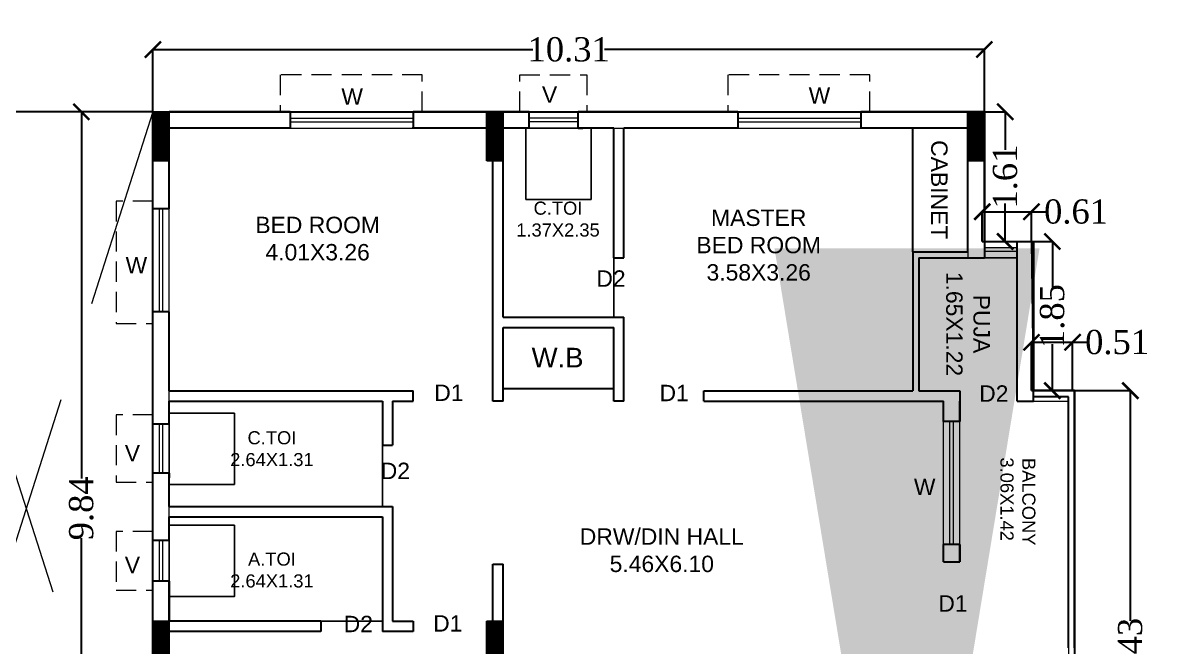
# Model space of a CAD drawing. Header units: metres. Extents: x 0 to 63445, y 32361 to 32804.
# Drawn here: x 63221.23 to 63235.55, y 32709.55 to 32717.29 of the extents above; entities that cross this region are included whole.
import ezdxf

# ---------------------------------------------------------------- set-up
doc = ezdxf.new("R2010")
doc.units = ezdxf.units.M
doc.header["$MEASUREMENT"] = 0
doc.header["$PDMODE"] = 34
doc.header["$PDSIZE"] = -10
for name, pattern in [('CONTINULUS', [0]), ('DASHED', [0.75, 0.5, -0.25]), ('DASHED2', [0.375, 0.25, -0.125])]:
    doc.linetypes.add(name, pattern=pattern)
doc.layers.get('0').update_dxf_attribs({"lineweight": 25})
doc.layers.add('BLK_1_FLR_2_BATH', color=3, linetype='Continuous', plot=False)
doc.layers.add('BLK_1_FLR_2_WATER_CLOSET', color=2, linetype='Continuous', plot=False)
for name, color, linetype, lineweight in [('BLK_1_FLR_2_BLT_UP_AREA', 14, 'DASHED', 9), ('BLK_1_FLR_2_BLT_UP_AREA_DEDUCT', 41, 'DASHED', 9), ('BLK_1_FLR_2_UNITFA', 7, 'Continuous', 0), ('COLUMN', 1, 'Continuous', 30), ('DIM', 56, 'Continuous', 20), ('hatch', 251, 'Continuous', 20), ('TEXT-2', 65, 'Continuous', 18), ('wall', 7, 'Continuous', 30), ('window', 154, 'Continuous', 9)]:
    doc.layers.add(name, color=color, linetype=linetype, lineweight=lineweight)
doc.layers.add('text', color=65, linetype='Continuous')
doc.styles.add('AutoDCRFont', font='arial.ttf')
doc.styles.add('small int', font='arial.ttf', dxfattribs={"height": 18})
doc.styles.get("Standard").update_dxf_attribs({"font": 'arial.ttf', "height": 0.4})
doc.styles.add('TNR', font='times.ttf', dxfattribs={"height": 0.5})
doc.dimstyles.new('ARCHANA', dxfattribs={"dimscale": 0, "dimtxt": 0.5, "dimasz": 0.5, "dimexe": 0, "dimexo": 0, "dimgap": 0, "dimtad": 0, "dimzin": 0, "dimdsep": 46, "dimtxsty": 'TNR', "dimblk": 'ARCHTICK', "dimcen": 0.09, "dimclrd": 36, "dimclre": 36, "dimclrt": 7, "dimadec": 0, "dimazin": 0, "dimtfac": 1, "dimtofl": 0, "dimtmove": 0, "dimatfit": 3, "dimldrblk": 'ARCHTICK', "dimfxl": 1, "dimfrac": 2, "dimtolj": 1, "dimtzin": 0, "dimlwd": -1, "dimlwe": -1, "dimarcsym": 0})
doc.dimstyles.new('STD', dxfattribs={"dimtxt": 10, "dimasz": 10, "dimexe": 0, "dimexo": 0, "dimgap": 0.09, "dimtad": 0, "dimdec": 0, "dimzin": 0, "dimdsep": 46, "dimlunit": 4, "dimtxsty": 'small int', "dimcen": 0.09, "dimclrd": 75, "dimclre": 75, "dimadec": 0, "dimazin": 0, "dimtfac": 1, "dimtdec": 0, "dimtofl": 0, "dimtmove": 0, "dimatfit": 3, "dimfxl": 1, "dimtolj": 1, "dimtzin": 0, "dimarcsym": 0})

# ---------------------------------------------------------------- blocks, each defined once
blk = doc.blocks.new('A$C7D115503')
at = {"layer": 'COLUMN', "ltscale": 3}
h = blk.add_hatch(dxfattribs=at)
h.set_pattern_fill('ANSI31', color=256, style=0)
h.paths.add_polyline_path([(-14.36, -11.59), (-6.36, -11.59), (-6.36, 12.41), (-14.36, 12.41)])
at = {"layer": 'COLUMN', "ltscale": 0.05}
for p, q in [((-14.36, 12.41), (-6.36, 12.41)), ((-14.36, 12.41), (-14.36, -11.59)), ((-6.36, 12.41), (-6.36, -11.59)), ((-6.36, -11.59), (-14.36, -11.59))]:
    blk.add_line(p, q, dxfattribs=at)
blk = doc.blocks.new('_ArchTick')
at = {"color": 0, "linetype": 'ByBlock', "const_width": 0.15}
blk.add_lwpolyline([(-0.5, -0.5), (0.5, 0.5)], dxfattribs=at)
blk = doc.blocks.new('*D734')
at = {"layer": 'Defpoints', "color": 0, "ltscale": 0.5, "transparency": 16777216}
for p in [(63221.955, 32716.191), (63222.843, 32716.191), (63222.843, 32706.353)]:
    blk.add_point(p, dxfattribs=at)
at = {"layer": 'wall', "color": 36, "ltscale": 0.5, "transparency": 16777216}
for p, q in [((63222.843, 32716.191), (63221.955, 32716.191)), ((63221.955, 32716.191), (63221.955, 32711.643)), ((63221.955, 32706.353), (63221.955, 32710.901)), ((63222.843, 32706.353), (63221.955, 32706.353))]:
    blk.add_line(p, q, dxfattribs=at)
at = {"layer": 'wall', "color": 36, "ltscale": 0.5, "transparency": 16777216, "xscale": 0.2, "yscale": 0.2, "zscale": 0.2}
for p, rotation in [((63221.955, 32716.191), 90), ((63221.955, 32706.353), 270)]:
    blk.add_blockref('_ArchTick', p, dxfattribs=dict(at, rotation=rotation))
at = {"layer": 'wall', "color": 7, "ltscale": 0.5, "transparency": 16777216, "insert": (63221.955, 32711.272), "char_height": 0.5, "attachment_point": 5, "rotation": 90, "style": 'TNR'}
blk.add_mtext('\\A1;{\\H0.6x;9.84}', dxfattribs=at)
blk = doc.blocks.new('*D735')
at = {"layer": 'Defpoints', "color": 0, "ltscale": 0.5, "transparency": 16777216}
for p in [(63233.157, 32716.963), (63222.843, 32716.191), (63233.157, 32716.191)]:
    blk.add_point(p, dxfattribs=at)
at = {"layer": 'wall', "color": 36, "ltscale": 0.5, "transparency": 16777216}
for p, q in [((63222.843, 32716.191), (63222.843, 32716.963)), ((63222.843, 32716.963), (63227.554, 32716.963)), ((63233.157, 32716.963), (63228.445, 32716.963)), ((63233.157, 32716.191), (63233.157, 32716.963))]:
    blk.add_line(p, q, dxfattribs=at)
at = {"layer": 'wall', "color": 36, "ltscale": 0.5, "transparency": 16777216, "xscale": 0.2, "yscale": 0.2, "zscale": 0.2, "rotation": 180}
blk.add_blockref('_ArchTick', (63222.843, 32716.963), dxfattribs=at)
at = {"layer": 'wall', "color": 36, "ltscale": 0.5, "transparency": 16777216, "xscale": 0.2, "yscale": 0.2, "zscale": 0.2}
blk.add_blockref('_ArchTick', (63233.157, 32716.963), dxfattribs=at)
at = {"layer": 'wall', "color": 7, "ltscale": 0.5, "transparency": 16777216, "insert": (63228, 32716.963), "char_height": 0.5, "attachment_point": 5, "style": 'TNR'}
blk.add_mtext('\\A1;{\\H0.6x;10.31}', dxfattribs=at)
blk = doc.blocks.new('*D691')
at = {"layer": 'Defpoints', "color": 0, "ltscale": 0.5, "transparency": 16777216}
for p in [(63234.251, 32712.732), (63234.967, 32712.732), (63234.251, 32706.302)]:
    blk.add_point(p, dxfattribs=at)
at = {"layer": 'wall', "color": 36, "ltscale": 0.5, "transparency": 16777216}
for p, q in [((63234.251, 32712.732), (63234.967, 32712.732)), ((63234.967, 32712.732), (63234.967, 32709.877)), ((63234.967, 32706.302), (63234.967, 32709.157)), ((63234.251, 32706.302), (63234.967, 32706.302))]:
    blk.add_line(p, q, dxfattribs=at)
at = {"layer": 'wall', "color": 36, "ltscale": 0.5, "transparency": 16777216, "xscale": 0.2, "yscale": 0.2, "zscale": 0.2}
for p, rotation in [((63234.967, 32712.732), 90), ((63234.967, 32706.302), 270)]:
    blk.add_blockref('_ArchTick', p, dxfattribs=dict(at, rotation=rotation))
at = {"layer": 'wall', "color": 7, "ltscale": 0.5, "transparency": 16777216, "insert": (63234.967, 32709.517), "char_height": 0.5, "attachment_point": 5, "rotation": 90, "style": 'TNR'}
blk.add_mtext('\\A1;{\\H0.6x;6.43}', dxfattribs=at)
blk = doc.blocks.new('*D692')
at = {"layer": 'Defpoints', "color": 0, "ltscale": 0.5, "transparency": 16777216}
for p in [(63234.251, 32713.332), (63233.741, 32712.732), (63234.251, 32712.732)]:
    blk.add_point(p, dxfattribs=at)
at = {"layer": 'wall', "color": 36, "ltscale": 0.5, "transparency": 16777216}
for p, q in [((63233.741, 32712.732), (63233.741, 32713.332)), ((63233.741, 32713.332), (63234.251, 32713.332)), ((63234.251, 32712.732), (63234.251, 32713.332)), ((63234.251, 32713.332), (63234.451, 32713.332))]:
    blk.add_line(p, q, dxfattribs=at)
at = {"layer": 'wall', "color": 36, "ltscale": 0.5, "transparency": 16777216, "xscale": 0.2, "yscale": 0.2, "zscale": 0.2, "rotation": 180}
blk.add_blockref('_ArchTick', (63233.741, 32713.332), dxfattribs=at)
at = {"layer": 'wall', "color": 36, "ltscale": 0.5, "transparency": 16777216, "xscale": 0.2, "yscale": 0.2, "zscale": 0.2}
blk.add_blockref('_ArchTick', (63234.251, 32713.332), dxfattribs=at)
at = {"layer": 'wall', "color": 7, "ltscale": 0.5, "transparency": 16777216, "insert": (63234.803, 32713.332), "char_height": 0.5, "attachment_point": 5, "style": 'TNR'}
blk.add_mtext('\\A1;{\\H0.6x;0.51}', dxfattribs=at)
blk = doc.blocks.new('*D693')
at = {"layer": 'Defpoints', "color": 0, "ltscale": 0.5, "transparency": 16777216}
for p in [(63233.741, 32714.582), (63234, 32714.582), (63233.741, 32712.732)]:
    blk.add_point(p, dxfattribs=at)
at = {"layer": 'wall', "color": 36, "ltscale": 0.5, "transparency": 16777216}
for p, q in [((63233.741, 32714.582), (63234, 32714.582)), ((63234, 32714.582), (63234, 32714.004)), ((63234, 32712.732), (63234, 32713.31)), ((63233.741, 32712.732), (63234, 32712.732))]:
    blk.add_line(p, q, dxfattribs=at)
at = {"layer": 'wall', "color": 36, "ltscale": 0.5, "transparency": 16777216, "xscale": 0.2, "yscale": 0.2, "zscale": 0.2}
for p, rotation in [((63234, 32714.582), 90), ((63234, 32712.732), 270)]:
    blk.add_blockref('_ArchTick', p, dxfattribs=dict(at, rotation=rotation))
at = {"layer": 'wall', "color": 7, "ltscale": 0.5, "transparency": 16777216, "insert": (63234, 32713.657), "char_height": 0.5, "attachment_point": 5, "rotation": 90, "style": 'TNR'}
blk.add_mtext('\\A1;{\\H0.6x;1.85}', dxfattribs=at)
blk = doc.blocks.new('*D694')
at = {"layer": 'Defpoints', "color": 0, "ltscale": 0.5, "transparency": 16777216}
for p in [(63233.131, 32714.951), (63233.131, 32714.582), (63233.741, 32714.582)]:
    blk.add_point(p, dxfattribs=at)
at = {"layer": 'wall', "color": 36, "ltscale": 0.5, "transparency": 16777216}
for p, q in [((63233.131, 32714.582), (63233.131, 32714.951)), ((63233.131, 32714.951), (63233.741, 32714.951)), ((63233.741, 32714.582), (63233.741, 32714.951)), ((63233.741, 32714.951), (63233.941, 32714.951))]:
    blk.add_line(p, q, dxfattribs=at)
at = {"layer": 'wall', "color": 36, "ltscale": 0.5, "transparency": 16777216, "xscale": 0.2, "yscale": 0.2, "zscale": 0.2, "rotation": 180}
blk.add_blockref('_ArchTick', (63233.131, 32714.951), dxfattribs=at)
at = {"layer": 'wall', "color": 36, "ltscale": 0.5, "transparency": 16777216, "xscale": 0.2, "yscale": 0.2, "zscale": 0.2}
blk.add_blockref('_ArchTick', (63233.741, 32714.951), dxfattribs=at)
at = {"layer": 'wall', "color": 7, "ltscale": 0.5, "transparency": 16777216, "insert": (63234.294, 32714.951), "char_height": 0.5, "attachment_point": 5, "style": 'TNR'}
blk.add_mtext('\\A1;{\\H0.6x;0.61}', dxfattribs=at)
blk = doc.blocks.new('*D695')
at = {"layer": 'Defpoints', "color": 0, "ltscale": 0.5, "transparency": 16777216}
for p in [(63233.131, 32716.191), (63233.415, 32716.191), (63233.131, 32714.582)]:
    blk.add_point(p, dxfattribs=at)
at = {"layer": 'wall', "color": 36, "ltscale": 0.5, "transparency": 16777216}
for p, q in [((63233.131, 32716.191), (63233.415, 32716.191)), ((63233.415, 32716.191), (63233.415, 32715.721)), ((63233.415, 32714.582), (63233.415, 32715.052)), ((63233.131, 32714.582), (63233.415, 32714.582))]:
    blk.add_line(p, q, dxfattribs=at)
at = {"layer": 'wall', "color": 36, "ltscale": 0.5, "transparency": 16777216, "xscale": 0.2, "yscale": 0.2, "zscale": 0.2}
for p, rotation in [((63233.415, 32716.191), 90), ((63233.415, 32714.582), 270)]:
    blk.add_blockref('_ArchTick', p, dxfattribs=dict(at, rotation=rotation))
at = {"layer": 'wall', "color": 7, "ltscale": 0.5, "transparency": 16777216, "insert": (63233.415, 32715.387), "char_height": 0.5, "attachment_point": 5, "rotation": 90, "style": 'TNR'}
blk.add_mtext('\\A1;{\\H0.6x;1.61}', dxfattribs=at)
blk = doc.blocks.new('*D869')
at = {"layer": 'Defpoints', "color": 0, "ltscale": 3, "transparency": 16777216}
for p in [(0.832, 32714.342), (63267.277, 32714.342), (0, 32701.59)]:
    blk.add_point(p, dxfattribs=at)
at = {"layer": 'DIM', "ltscale": 3, "transparency": 16777216}
for p, q in [((5.832, 32714.342), (0.832, 32714.342)), ((0.832, 32714.342), (0.832, 32708.36)), ((0.832, 32701.59), (0.832, 32707.571)), ((0, 32701.59), (0.832, 32701.59))]:
    blk.add_line(p, q, dxfattribs=at)
at = {"layer": 'DIM', "ltscale": 3, "transparency": 16777216, "xscale": 0.05, "yscale": 0.05, "zscale": 0.05}
for p, rotation in [((0.832, 32714.342), 90), ((0.832, 32701.59), 270)]:
    blk.add_blockref('_ArchTick', p, dxfattribs=dict(at, rotation=rotation))
at = {"layer": 'DIM', "color": 7, "ltscale": 3, "transparency": 16777216, "insert": (0.832, 32707.966), "char_height": 0.4, "attachment_point": 5, "rotation": 90}
blk.add_mtext('\\A1;{\\H0.6x;12.75}', dxfattribs=at)

msp = doc.modelspace()

# ---------------------------------------------------------------- linework, layer by layer
at = {"layer": 'BLK_1_FLR_2_BATH', "color": 3}
for points in [[(63227.1877, 32715.988), (63228.5593, 32715.988), (63228.5593, 32713.6425), (63227.1877, 32713.6425)], [(63225.6891, 32712.6011), (63223.0458, 32712.6011), (63223.0458, 32711.293), (63225.6891, 32711.293)], [(63225.6891, 32711.1659), (63223.0458, 32711.1659), (63223.0458, 32709.8705), (63225.6891, 32709.8705)]]:
    msp.add_lwpolyline(points, close=True, dxfattribs=at)
at = {"layer": 'BLK_1_FLR_2_BLT_UP_AREA', "color": 14, "linetype": 'CONTINULUS', "ltscale": 0.05}
msp.add_lwpolyline([(63170.8973, 32693.9737), (63233.1569, 32693.9737), (63233.1569, 32695.5826), (63233.7665, 32695.5826), (63233.7665, 32697.4326), (63234.2761, 32697.4326), (63234.2761, 32703.8632), (63233.1569, 32703.8632), (63233.1569, 32706.3017), (63234.2761, 32706.3017), (63234.2761, 32712.7323), (63233.7665, 32712.7323), (63233.7665, 32714.5823), (63233.1569, 32714.5823), (63233.1569, 32716.1912), (63170.8973, 32716.1912)], dxfattribs=at)
at = {"layer": 'BLK_1_FLR_2_BLT_UP_AREA_DEDUCT', "color": 14, "linetype": 'Continuous'}
msp.add_lwpolyline([(63222.8426, 32706.3525), (63219.6933, 32706.3525), (63219.694, 32716.1912), (63222.8426, 32716.1912)], close=True, dxfattribs=at)
at = {"layer": 'BLK_1_FLR_2_UNITFA', "color": 3, "ltscale": 0.5}
msp.add_lwpolyline([(63234.1999, 32706.3779), (63233.1569, 32706.3779), (63233.1569, 32706.5049), (63227.0607, 32706.5049), (63227.0607, 32706.3525), (63223.0458, 32706.3525), (63223.0458, 32715.988), (63232.9537, 32715.988), (63232.9537, 32714.3791), (63233.5642, 32714.3791), (63233.5633, 32712.6011), (63234.1999, 32712.6011), (63234.1999, 32706.3779)], close=True, dxfattribs=at)
at = {"layer": 'BLK_1_FLR_2_WATER_CLOSET', "color": 3}
for points in [[(63228.2779, 32715.988), (63227.4692, 32715.988), (63227.4692, 32715.1031), (63228.2779, 32715.1031)], [(63223.8545, 32712.4539), (63223.0458, 32712.4539), (63223.0458, 32711.5689), (63223.8545, 32711.5689)], [(63223.8545, 32711.0615), (63223.0458, 32711.0615), (63223.0458, 32710.1766), (63223.8545, 32710.1766)]]:
    msp.add_lwpolyline(points, close=True, dxfattribs=at)
at = {"layer": 'hatch', "linetype": 'DASHED2', "ltscale": 10}
for p, q in [((63222.8426, 32716.1912), (63219.694, 32706.3525)), ((63219.694, 32716.1901), (63222.8426, 32706.3525))]:
    msp.add_line(p, q, dxfattribs=at)
at = {"layer": 'wall'}
for p, q in [((63222.8426, 32716.1912), (63219.694, 32716.1912)), ((63232.2678, 32714.4553), (63232.2678, 32715.988)), ((63232.2678, 32714.4553), (63232.2678, 32712.7281)), ((63232.344, 32714.3791), (63232.344, 32712.7281)), ((63227.1877, 32712.7568), (63228.5593, 32712.7568)), ((63225.6891, 32712.6011), (63225.6891, 32712.055)), ((63225.8161, 32712.6011), (63225.8161, 32712.055)), ((63227.1877, 32712.6011), (63227.0607, 32712.6011)), ((63228.6863, 32712.6011), (63228.5593, 32712.6011)), ((63225.6891, 32711.1659), (63225.6891, 32709.7435)), ((63225.8161, 32711.293), (63225.8161, 32709.8705)), ((63224.927, 32709.8705), (63223.0458, 32709.8705)), ((63224.927, 32709.7435), (63223.0458, 32709.7435)), ((63224.927, 32709.8705), (63224.927, 32709.7435)), ((63226.0701, 32709.7435), (63225.6891, 32709.7435)), ((63225.8161, 32709.8705), (63226.0701, 32709.8705)), ((63226.0701, 32709.8705), (63226.0701, 32709.7435))]:
    msp.add_line(p, q, dxfattribs=at)
at = {"layer": 'wall', "ltscale": 0.05}
for p, q in [((63222.8426, 32714.9883), (63222.8426, 32716.1912)), ((63224.546, 32716.1912), (63223.0458, 32716.1912)), ((63226.9845, 32716.1912), (63226.0701, 32716.1912)), ((63227.5082, 32716.1912), (63226.9845, 32716.1912)), ((63230.0994, 32716.1912), (63228.1178, 32716.1912)), ((63233.1569, 32716.1912), (63231.6235, 32716.1912)), ((63233.1569, 32714.5823), (63233.1569, 32716.1912)), ((63233.1569, 32716.1912), (63233.1569, 32714.5823)), ((63224.546, 32715.988), (63223.0458, 32715.988)), ((63223.0458, 32714.9883), (63223.0458, 32715.988)), ((63226.0701, 32715.988), (63226.0701, 32716.0007)), ((63226.9845, 32715.988), (63226.0701, 32715.988)), ((63227.0607, 32712.6011), (63227.0607, 32716.0007)), ((63227.5082, 32715.988), (63227.1877, 32715.988)), ((63227.5082, 32715.988), (63227.3713, 32715.988)), ((63228.5593, 32715.988), (63228.116, 32715.988)), ((63228.5593, 32715.988), (63228.1178, 32715.988)), ((63228.5593, 32714.3791), (63228.5593, 32715.988)), ((63230.0994, 32715.988), (63228.6863, 32715.988)), ((63228.6863, 32714.3791), (63228.6863, 32715.988)), ((63232.9537, 32715.988), (63231.6235, 32715.988)), ((63232.9537, 32714.4553), (63232.9537, 32715.988)), ((63227.1877, 32713.6425), (63227.1877, 32715.5943)), ((63233.1569, 32714.5823), (63233.7665, 32714.5823)), ((63233.5633, 32712.6011), (63233.5633, 32714.5823)), ((63233.7665, 32712.6011), (63233.7665, 32714.5823)), ((63228.5593, 32714.3791), (63228.6863, 32714.3791)), ((63232.2678, 32714.4553), (63232.9537, 32714.4553)), ((63232.344, 32714.3791), (63233.1569, 32714.3791)), ((63222.8426, 32712.3162), (63222.8426, 32713.7096)), ((63223.0458, 32712.7281), (63223.0458, 32713.7096)), ((63227.1877, 32713.6425), (63228.6863, 32713.6425)), ((63228.6863, 32712.7281), (63228.6863, 32713.6425)), ((63227.1877, 32712.6011), (63227.1877, 32713.5155)), ((63227.1877, 32713.5155), (63228.5593, 32713.5155)), ((63228.5593, 32712.6011), (63228.5593, 32713.5155)), ((63223.0458, 32712.7281), (63225.9939, 32712.7281)), ((63223.0458, 32712.3162), (63223.0458, 32712.6011)), ((63223.0458, 32712.6011), (63225.6891, 32712.6011)), ((63225.8161, 32712.6011), (63226.0701, 32712.6011)), ((63225.8669, 32712.7281), (63226.0701, 32712.7281)), ((63226.0701, 32712.6011), (63226.0701, 32712.7281)), ((63228.6863, 32712.6011), (63228.6863, 32712.7281)), ((63228.6863, 32712.7281), (63228.6863, 32712.7281)), ((63229.677, 32712.6011), (63229.677, 32712.7281)), ((63229.677, 32712.7281), (63232.2678, 32712.7281)), ((63229.677, 32712.6011), (63232.6489, 32712.6011)), ((63232.344, 32712.7281), (63232.8521, 32712.7281)), ((63232.6489, 32712.3493), (63232.6489, 32712.6011)), ((63232.8521, 32712.7281), (63232.8521, 32712.3493)), ((63232.8521, 32712.3493), (63232.8521, 32712.6011)), ((63233.5633, 32712.6011), (63233.7665, 32712.6011)), ((63234.2761, 32712.7323), (63233.7665, 32712.7323)), ((63234.1999, 32712.6561), (63233.7665, 32712.6561)), ((63234.1999, 32709.5403), (63234.1999, 32712.6561)), ((63234.2761, 32709.5403), (63234.2761, 32712.7323)), ((63225.6891, 32712.055), (63225.8161, 32712.055)), ((63222.8426, 32710.8715), (63222.8426, 32711.7066)), ((63223.0458, 32711.293), (63223.0458, 32711.7066)), ((63223.0458, 32711.293), (63225.8161, 32711.293)), ((63223.0458, 32710.8715), (63223.0458, 32711.1659)), ((63223.0458, 32711.1659), (63225.6891, 32711.1659)), ((63232.6489, 32710.6071), (63232.6489, 32710.8253)), ((63232.8521, 32710.6071), (63232.8521, 32710.8253)), ((63232.8521, 32710.8253), (63232.8521, 32710.6071)), ((63232.6489, 32710.6071), (63232.8521, 32710.6071)), ((63227.0607, 32709.6927), (63227.0607, 32710.5807)), ((63227.0607, 32710.5807), (63227.0607, 32710.5807)), ((63227.0607, 32710.5807), (63227.1877, 32710.5807)), ((63227.0607, 32710.5807), (63227.1877, 32710.5807)), ((63227.1877, 32709.6927), (63227.1877, 32710.5807)), ((63222.8426, 32708.6865), (63222.8426, 32710.3666)), ((63223.0458, 32709.8705), (63223.0458, 32710.3666)), ((63223.0458, 32708.6865), (63223.0458, 32709.7435)), ((63226.9845, 32709.6927), (63227.0607, 32709.6927)), ((63226.9845, 32709.5657), (63227.1877, 32709.5657))]:
    msp.add_line(p, q, dxfattribs=at)
at = {"layer": 'wall', "ltscale": 3}
for p, q in [((63224.546, 32716.1912), (63224.546, 32715.988)), ((63226.0701, 32716.1912), (63226.0701, 32715.988)), ((63227.5082, 32715.988), (63227.5082, 32716.1912)), ((63228.1178, 32715.988), (63228.1178, 32716.1912)), ((63230.0994, 32716.1912), (63230.0994, 32715.988)), ((63231.6235, 32716.1912), (63231.6235, 32715.988)), ((63223.0458, 32714.9883), (63222.8426, 32714.9883)), ((63223.0458, 32713.7096), (63222.8426, 32713.7096)), ((63223.0458, 32712.3162), (63222.8426, 32712.3162)), ((63232.8521, 32712.3493), (63232.6489, 32712.3493)), ((63223.0458, 32711.7066), (63222.8426, 32711.7066)), ((63223.0458, 32710.8715), (63222.8426, 32710.8715)), ((63232.8521, 32710.8253), (63232.6489, 32710.8253)), ((63223.0458, 32710.3666), (63222.8426, 32710.3666))]:
    msp.add_line(p, q, dxfattribs=at)
at = {"layer": 'wall', "ltscale": 0.1}
for p, q in [((63228.1178, 32715.988), (63228.1756, 32715.988)), ((63223.0458, 32711.7066), (63223.0458, 32711.6488)), ((63223.0458, 32710.3666), (63223.0458, 32709.8705))]:
    msp.add_line(p, q, dxfattribs=at)
at = {"layer": 'wall', "ltscale": 0.5}
msp.add_line((63233.1569, 32714.5823), (63233.1569, 32714.3791), dxfattribs=at)
msp.add_lwpolyline([(63219.694, 32706.3525), (63222.8426, 32706.3525), (63222.8426, 32716.1912), (63233.1569, 32716.1912), (63233.1569, 32714.5823), (63233.7665, 32714.5823), (63233.7665, 32712.7323), (63234.2507, 32712.7323), (63234.2761, 32712.7323), (63234.2761, 32706.3017), (63233.1569, 32706.3017), (63233.1569, 32703.8632), (63234.2507, 32703.8632), (63234.2761, 32703.8632), (63234.2761, 32697.4326), (63233.7665, 32697.4326), (63233.7665, 32695.5826), (63233.1569, 32695.5826), (63233.1569, 32693.9737), (63222.8426, 32693.9737), (63222.8426, 32703.8124), (63219.694, 32703.8124)], dxfattribs=at)
msp.add_lwpolyline([(63222.8426, 32716.1912), (63233.1569, 32716.1912), (63233.1569, 32714.5823), (63233.7411, 32714.5823), (63233.7665, 32712.7323), (63234.2761, 32712.7323), (63234.2761, 32706.3017), (63227.1877, 32706.3017), (63227.1877, 32706.1493), (63222.8426, 32706.1493)], close=True, dxfattribs=at)
at = {"layer": 'wall'}
msp.add_arc((63233.1315, 32716.0399), 0.0254, 0, 90, dxfattribs=at)
at = {"layer": 'window'}
for p, q in [((63224.546, 32716.1912), (63226.0692, 32716.1912)), ((63227.5091, 32716.1912), (63227.5082, 32716.1912)), ((63227.5091, 32716.1912), (63228.1178, 32716.1912)), ((63230.0994, 32716.1912), (63231.6226, 32716.1912)), ((63224.546, 32716.1113), (63226.0692, 32716.1113)), ((63224.546, 32716.068), (63226.0692, 32716.068)), ((63227.5091, 32716.1113), (63227.5082, 32716.1113)), ((63227.5091, 32716.068), (63227.5082, 32716.068)), ((63228.1178, 32716.1113), (63227.5091, 32716.1113)), ((63228.1178, 32716.068), (63227.5091, 32716.068)), ((63230.0994, 32716.1113), (63231.6226, 32716.1113)), ((63230.0994, 32716.068), (63231.6226, 32716.068)), ((63224.546, 32715.988), (63226.0692, 32715.988)), ((63227.5091, 32715.988), (63227.5082, 32715.988)), ((63228.1178, 32715.988), (63227.5091, 32715.988)), ((63228.1169, 32715.988), (63228.116, 32715.988)), ((63230.0994, 32715.988), (63231.6226, 32715.988)), ((63222.8426, 32713.7096), (63222.8426, 32714.9873)), ((63222.9225, 32713.7096), (63222.9225, 32714.9873)), ((63222.9658, 32713.7096), (63222.9658, 32714.9873)), ((63223.0458, 32713.7096), (63223.0458, 32714.9873)), ((63233.5642, 32714.5823), (63233.1569, 32714.5823)), ((63233.5642, 32714.5024), (63233.1569, 32714.5024)), ((63233.5642, 32714.4591), (63233.1569, 32714.4591)), ((63233.5642, 32714.3791), (63233.1569, 32714.3791)), ((63222.8426, 32711.7066), (63222.8426, 32712.3162)), ((63222.8426, 32712.3153), (63222.8426, 32712.3162)), ((63222.9225, 32711.7066), (63222.9225, 32712.3162)), ((63222.9225, 32712.3153), (63222.9225, 32712.3162)), ((63222.9658, 32711.7066), (63222.9658, 32712.3162)), ((63222.9658, 32712.3153), (63222.9658, 32712.3162)), ((63223.0458, 32712.3153), (63223.0458, 32712.3162)), ((63223.0458, 32711.7066), (63223.0458, 32712.3162)), ((63232.6489, 32710.8253), (63232.6489, 32712.3484)), ((63232.7288, 32710.8253), (63232.7288, 32712.3484)), ((63232.7721, 32710.8253), (63232.7721, 32712.3484)), ((63232.8521, 32710.8253), (63232.8521, 32712.3484)), ((63222.8426, 32710.8706), (63222.8426, 32710.8715)), ((63222.8426, 32710.3666), (63222.8426, 32710.8715)), ((63222.9225, 32710.3666), (63222.9225, 32710.8715)), ((63222.9225, 32710.8706), (63222.9225, 32710.8715)), ((63222.9658, 32710.3666), (63222.9658, 32710.8715)), ((63222.9658, 32710.8706), (63222.9658, 32710.8715)), ((63223.0458, 32710.8706), (63223.0458, 32710.8715)), ((63223.0458, 32710.3666), (63223.0458, 32710.8715))]:
    msp.add_line(p, q, dxfattribs=at)
at = {"layer": 'window', "color": 8, "linetype": 'DASHED2'}
for points in [[(63226.1843, 32716.1912), (63226.1843, 32716.6484), (63224.4222, 32716.6484), (63224.4222, 32716.1912)], [(63227.3931, 32716.1912), (63227.3931, 32716.6484), (63228.227, 32716.6484), (63228.227, 32716.1912)], [(63231.7377, 32716.1912), (63231.7377, 32716.6484), (63229.9756, 32716.6484), (63229.9756, 32716.1912)], [(63222.8426, 32715.082), (63222.3854, 32715.082), (63222.3854, 32713.5652), (63222.8426, 32713.5652)], [(63222.8426, 32712.4313), (63222.3854, 32712.4313), (63222.3854, 32711.5974), (63222.8426, 32711.5974)], [(63222.8426, 32710.9867), (63222.3854, 32710.9867), (63222.3854, 32710.2574), (63222.8426, 32710.2574)]]:
    msp.add_lwpolyline(points, dxfattribs=at)

# ---------------------------------------------------------------- block references
at = {"layer": 'COLUMN', "ltscale": 0.05, "xscale": 0.025400733691282, "yscale": 0.025400733691282, "zscale": 0.025400733691282, "rotation": 180}
for p in [(63222.6809, 32715.8969), (63226.8229, 32715.8969), (63232.792, 32715.8969), (63222.6809, 32709.5762), (63226.8229, 32709.5762)]:
    msp.add_blockref('A$C7D115503', p, dxfattribs=at)

# ---------------------------------------------------------------- texts
at = {"layer": 'text', "rotation": 270}
for s, insert, char_height, width, attachment_point in [('\\pxqc;CABINET', (63232.4939, 32712.2772), 0.203206, 5.893319, 9), ('\\pxqc;PUJA\\P1.65X1.22', (63233.225, 32716.4017), 0.20321, 5.68602, 1), ('\\pxqc; BALCONY\\P3.06X1.42', (63233.7898, 32709.1502), 0.162565, 4.470808, 3)]:
    msp.add_mtext(s, dxfattribs=dict(at, insert=insert, char_height=char_height, width=width, attachment_point=attachment_point))
at = {"layer": 'text'}
for s, insert, char_height, width, attachment_point in [('\\pxqc;C.TOI\\P1.37X2.35', (63230.1006, 32715.077), 0.162565, 4.465728, 3), ('\\pxqc;BED ROOM\\P4.01X3.26', (63227.6802, 32714.8894), 0.203206, 5.588511, 3), ('\\pxqc;MASTER \\PBED ROOM\\P3.58X3.26', (63233.1517, 32714.9779), 0.203206, 5.588511, 3), ('\\pxqc,t17;D2', (63231.4592, 32714.0208), 0.203206, 5.867919, 9), ('\\pxqc;W.B', (63231.2308, 32713.2632), 0.24385, 6.736694, 3), ('\\pxqc;D1', (63229.4478, 32712.6041), 0.20321, 5.867919, 9), ('\\pxqc;D1', (63232.2426, 32712.6011), 0.20321, 5.867919, 9), ('\\pxqc,t17;D2', (63236.2078, 32712.5945), 0.203206, 5.867919, 9), ('\\pxqc;C.TOI\\P2.64X1.31', (63226.5519, 32712.2289), 0.162565, 4.465728, 3), ('\\pxqc,t17;D2', (63228.7842, 32711.6352), 0.203206, 5.867919, 9), ('\\pxqc;DRW/DIN HALL\\P5.46X6.10', (63231.9497, 32711.0237), 0.203206, 5.588511, 3), ('\\pxqc;A.TOI\\P2.64X1.31', (63226.5519, 32710.7238), 0.162565, 4.465728, 3), ('\\pxqc;D1', (63235.7009, 32709.9908), 0.20321, 5.867919, 9), ('\\pxqc,t17;D2', (63228.3248, 32709.7358), 0.203206, 5.867919, 9), ('\\pxqc;D1', (63229.4345, 32709.7435), 0.20321, 5.867919, 9)]:
    msp.add_mtext(s, dxfattribs=dict(at, insert=insert, char_height=char_height, width=width, attachment_point=attachment_point))
at = {"layer": 'TEXT-2', "char_height": 0.2032, "width": 0.183842, "attachment_point": 1, "style": 'AutoDCRFont'}
for s, insert in [('W', (63225.1805, 32716.481)), ('V', (63227.6686, 32716.506)), ('W', (63230.9769, 32716.4961)), ('W', (63222.5037, 32714.3907)), ('V', (63222.4937, 32712.0585)), ('W', (63232.2827, 32711.6414)), ('V', (63222.4937, 32710.671))]:
    msp.add_mtext(s, dxfattribs=dict(at, insert=insert))

# ---------------------------------------------------------------- dimensions: what is measured, and where the dimension line sits
at = {"layer": 'DIM', "ltscale": 3}
dim = msp.add_linear_dim(base=(0.8318, 32714.3415), p1=(0, 32701.5903), p2=(63267.2772, 32714.3415), angle=90, text='{\\H0.6x;<>}', dimstyle='ARCHANA', override={"dimscale": 1, "dimtxt": 0.278, "dimasz": 0.05, "dimtxsty": 'Standard', "dimclrd": 256, "dimclre": 256, "dimfxl": 5, "dimfxlon": 1, "dimarcsym": 1}, dxfattribs=at)
dim.commit()
dim.dimension.update_dxf_attribs({"geometry": '*D869', "text_midpoint": (0.8318, 32707.9659)})
at = {"layer": 'wall', "ltscale": 0.5}
dim = msp.add_linear_dim(base=(63233.1569, 32716.9632), p1=(63222.8426, 32716.1912), p2=(63233.1569, 32716.1912), text='{\\H0.6x;<>}', dimstyle='ARCHANA', override={"dimscale": 1, "dimtxt": 0.3, "dimasz": 0.2, "dimfxl": 6, "dimarcsym": 1}, dxfattribs=at)
dim.commit()
dim.dimension.update_dxf_attribs({"geometry": '*D735', "text_midpoint": (63227.9997, 32716.9632), "dimtype": 160})
for base, p1, p2, angle, picture, middle in [((63221.955, 32716.1912), (63222.8426, 32706.3525), (63222.8426, 32716.1912), 90, '*D734', (63221.955, 32711.2719)), ((63233.4146, 32716.1912), (63233.1315, 32714.5823), (63233.1315, 32716.1912), 90, '*D695', (63233.4146, 32715.3868)), ((63233.9999, 32714.5823), (63233.7411, 32712.7323), (63233.7411, 32714.5823), 90, '*D693', (63233.9999, 32713.6573)), ((63234.2507, 32713.3322), (63233.7411, 32712.7323), (63234.2507, 32712.7323), 180, '*D692', (63234.8033, 32713.3322)), ((63234.9666, 32712.7323), (63234.2507, 32706.3017), (63234.2507, 32712.7323), 90, '*D691', (63234.9666, 32709.517))]:
    dim = msp.add_linear_dim(base=base, p1=p1, p2=p2, angle=angle, text='{\\H0.6x;<>}', dimstyle='ARCHANA', override={"dimscale": 1, "dimtxt": 0.3, "dimasz": 0.2, "dimfxl": 6, "dimarcsym": 1}, dxfattribs=at)
    dim.commit()
    dim.dimension.update_dxf_attribs({"geometry": picture, "text_midpoint": middle})
dim = msp.add_linear_dim(base=(63233.1315, 32714.9507), p1=(63233.7411, 32714.5823), p2=(63233.1315, 32714.5823), angle=180, text='{\\H0.6x;<>}', dimstyle='ARCHANA', override={"dimscale": 1, "dimtxt": 0.3, "dimasz": 0.2, "dimfxl": 6, "dimarcsym": 1}, dxfattribs=at)
dim.commit()
dim.dimension.update_dxf_attribs({"geometry": '*D694', "text_midpoint": (63234.2936, 32714.9507), "dimtype": 160})

# ---------------------------------------------------------------- leaders
at = {"layer": 'wall'}
msp.add_leader([(63232.197, 32704.496), (63232.197, 32705.6847), (63228.934, 32705.6847)], dimstyle='STD', override={"dimgap": 0.09, "dimtad": 0, "dimfxl": 0.18, "dimfxlon": 1, "dimarcsym": 1}, dxfattribs=at)

doc.saveas('drawing.dxf')
